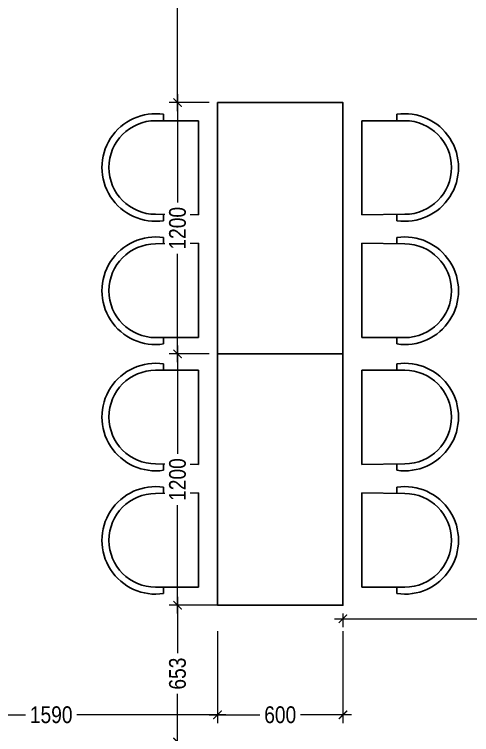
# Model space of a CAD drawing. Header units: millimetres. Extents: x 5444 to 22814, y -867569 to -857363.
# Drawn here: x 15276 to 17462, y -863461 to -860022 of the extents above; entities that cross this region are included whole.
import ezdxf
from ezdxf.lldxf.tags import DXFTag

# ---------------------------------------------------------------- set-up
doc = ezdxf.new("R2010")
doc.units = ezdxf.units.MM
doc.header["$LTSCALE"] = 40
doc.header["$PDMODE"] = 3
doc.layers.add('dimensions', color=149, linetype='Continuous', lineweight=5)
doc.layers.add('LENS_PARTITION', color=21, linetype='Continuous', lineweight=25)
doc.styles.get("Standard").update_dxf_attribs({"font": 'ARIALN.TTF'})
tags = doc.linetypes.add('DASHED2', pattern=[0.375, 0.25, -0.125]).pattern_tags.tags
tags[6:7] = [DXFTag(74, 4), DXFTag(75, 0), DXFTag(340, '0'), DXFTag(46, 1.0), DXFTag(50, 0.0), DXFTag(44, 0.0), DXFTag(45, 0.0)]
tags[4:5] = [DXFTag(74, 4), DXFTag(75, 0), DXFTag(340, '0'), DXFTag(46, 1.0), DXFTag(50, 0.0), DXFTag(44, 0.0), DXFTag(45, 0.0)]
doc.dimstyles.new('Working', dxfattribs={"dimscale": 0.8, "dimtxt": 100, "dimasz": 50, "dimexe": 50, "dimexo": 50, "dimgap": 25, "dimtad": 1, "dimdec": 0, "dimtxsty": 'Standard', "dimblk": 'ARCHTICK', "dimcen": 0, "dimdle": 50, "dimclrd": 250, "dimclre": 8, "dimclrt": 7, "dimazin": 3, "dimtfac": 1, "dimtdec": 0, "dimtmove": 1, "dimatfit": 3, "dimfxl": 3, "dimlwd": 5, "dimlwe": 0})

# ---------------------------------------------------------------- blocks, each defined once
blk = doc.blocks.new('GHMHHGD')
at = {"layer": 'LENS_PARTITION'}
for p, q in [((166.7, 201.3), (166.7, 231.6)), ((204.8, 201), (0, 204.1)), ((0, -204.1), (0, 204.1)), ((0, -245.9), (0, -147.2)), ((204.8, -245.9), (0, -245.9)), ((166.7, -245.9), (166.7, -276.5))]:
    blk.add_line(p, q, dxfattribs=at)
for radius, start, end in [(256.9, 261.4591, 98.5409), (223.5, 270, 90)]:
    blk.add_arc((204.8, -22.5), radius, start, end, dxfattribs=at)
blk = doc.blocks.new('_ArchTick')
at = {"const_width": 0.15}
blk.add_lwpolyline([(-0.5, -0.5), (0.5, 0.5)], dxfattribs=at)
blk = doc.blocks.new('*D62')
at = {"layer": 'Defpoints', "color": 0, "ltscale": 50, "transparency": 16777216}
for p in [(16246.9, -862843.1), (14657.1, -863133.1), (16246.9, -863366.5)]:
    blk.add_point(p, dxfattribs=at)
at = {"layer": 'dimensions', "color": 8, "linetype": 'DASHED2', "lineweight": 0, "ltscale": 50, "transparency": 16777216}
for p, q in [((16246.9, -862966.5), (16246.9, -863406.5)), ((14657.1, -863173.1), (14657.1, -863406.5))]:
    blk.add_line(p, q, dxfattribs=at)
at = {"layer": 'dimensions', "color": 250, "linetype": 'DASHED2', "lineweight": 5, "ltscale": 50, "transparency": 16777216}
for p, q in [((14617.1, -863366.5), (15337.2, -863366.5)), ((16286.9, -863366.5), (15566.8, -863366.5))]:
    blk.add_line(p, q, dxfattribs=at)
at = {"layer": 'dimensions', "color": 250, "lineweight": 5, "ltscale": 50, "transparency": 16777216, "xscale": 40, "yscale": 40, "zscale": 40, "rotation": 180}
blk.add_blockref('_ArchTick', (14657.1, -863366.5), dxfattribs=at)
at = {"layer": 'dimensions', "color": 250, "lineweight": 5, "ltscale": 50, "transparency": 16777216, "xscale": 40, "yscale": 40, "zscale": 40}
blk.add_blockref('_ArchTick', (16246.9, -863366.5), dxfattribs=at)
at = {"layer": 'dimensions', "color": 7, "ltscale": 50, "transparency": 16777216, "insert": (15452, -863366.5), "char_height": 80, "attachment_point": 5, "bg_fill": 3, "box_fill_scale": 1.25, "bg_fill_color": 9, "bg_fill_true_color": 13158600, "bg_fill_transparency": 0}
blk.add_mtext('\\A1;1590', dxfattribs=at)
blk = doc.blocks.new('*D63')
at = {"layer": 'Defpoints', "color": 0, "ltscale": 50, "transparency": 16777216}
for p in [(16246.9, -862843.1), (16846.9, -862843.1), (16846.9, -863366.5)]:
    blk.add_point(p, dxfattribs=at)
at = {"layer": 'dimensions', "color": 8, "linetype": 'DASHED2', "lineweight": 0, "ltscale": 50, "transparency": 16777216}
for p, q in [((16246.9, -862966.5), (16246.9, -863406.5)), ((16846.9, -862966.5), (16846.9, -863406.5))]:
    blk.add_line(p, q, dxfattribs=at)
at = {"layer": 'dimensions', "color": 250, "linetype": 'DASHED2', "lineweight": 5, "ltscale": 50, "transparency": 16777216}
for p, q in [((16206.9, -863366.5), (16454.3, -863366.5)), ((16886.9, -863366.5), (16639.4, -863366.5))]:
    blk.add_line(p, q, dxfattribs=at)
at = {"layer": 'dimensions', "color": 250, "lineweight": 5, "ltscale": 50, "transparency": 16777216, "xscale": 40, "yscale": 40, "zscale": 40, "rotation": 180}
blk.add_blockref('_ArchTick', (16246.9, -863366.5), dxfattribs=at)
at = {"layer": 'dimensions', "color": 250, "lineweight": 5, "ltscale": 50, "transparency": 16777216, "xscale": 40, "yscale": 40, "zscale": 40}
blk.add_blockref('_ArchTick', (16846.9, -863366.5), dxfattribs=at)
at = {"layer": 'dimensions', "color": 7, "ltscale": 50, "transparency": 16777216, "insert": (16546.9, -863366.5), "char_height": 80, "attachment_point": 5, "bg_fill": 3, "box_fill_scale": 1.25, "bg_fill_color": 9, "bg_fill_true_color": 13158600, "bg_fill_transparency": 0}
blk.add_mtext('\\A1;600', dxfattribs=at)
blk = doc.blocks.new('*D64')
at = {"layer": 'Defpoints', "color": 0, "ltscale": 50, "transparency": 16777216}
for p in [(18371.9, -862276.6), (16846.9, -862843.1), (18371.9, -862907.4)]:
    blk.add_point(p, dxfattribs=at)
at = {"layer": 'dimensions', "color": 8, "linetype": 'DASHED2', "lineweight": 0, "ltscale": 50, "transparency": 16777216}
for p, q in [((18371.9, -862507.4), (18371.9, -862947.4)), ((16846.9, -862883.1), (16846.9, -862947.4))]:
    blk.add_line(p, q, dxfattribs=at)
at = {"layer": 'dimensions', "color": 250, "linetype": 'DASHED2', "lineweight": 5, "ltscale": 50, "transparency": 16777216}
for p, q in [((16806.9, -862907.4), (17494.3, -862907.4)), ((18411.9, -862907.4), (17724.5, -862907.4))]:
    blk.add_line(p, q, dxfattribs=at)
at = {"layer": 'dimensions', "color": 250, "lineweight": 5, "ltscale": 50, "transparency": 16777216, "xscale": 40, "yscale": 40, "zscale": 40, "rotation": 180}
blk.add_blockref('_ArchTick', (16846.9, -862907.4), dxfattribs=at)
at = {"layer": 'dimensions', "color": 250, "lineweight": 5, "ltscale": 50, "transparency": 16777216, "xscale": 40, "yscale": 40, "zscale": 40}
blk.add_blockref('_ArchTick', (18371.9, -862907.4), dxfattribs=at)
at = {"layer": 'dimensions', "color": 7, "ltscale": 50, "transparency": 16777216, "insert": (17609.4, -862907.4), "char_height": 80, "attachment_point": 5, "bg_fill": 3, "box_fill_scale": 1.25, "bg_fill_color": 9, "bg_fill_true_color": 13158600, "bg_fill_transparency": 0}
blk.add_mtext('\\A1;1525', dxfattribs=at)
blk = doc.blocks.new('*D81')
at = {"layer": 'Defpoints', "color": 0, "ltscale": 50, "transparency": 16777216}
for p in [(16056, -862843.1), (16584.2, -862843.1), (16584.2, -863496.4, 0)]:
    blk.add_point(p, dxfattribs=at)
at = {"layer": 'dimensions', "color": 250, "linetype": 'DASHED2', "lineweight": 5, "ltscale": 50, "transparency": 16777216}
for p, q in [((16056, -862803.1), (16056, -863077.1)), ((16056, -863536.4), (16056, -863262.3))]:
    blk.add_line(p, q, dxfattribs=at)
at = {"layer": 'dimensions', "color": 8, "linetype": 'DASHED2', "lineweight": 0, "ltscale": 50, "transparency": 16777216}
for p, q in [((16456, -862843.1), (16016, -862843.1)), ((16456, -863496.4), (16016, -863496.4))]:
    blk.add_line(p, q, dxfattribs=at)
at = {"layer": 'dimensions', "color": 250, "lineweight": 5, "ltscale": 50, "transparency": 16777216, "xscale": 40, "yscale": 40, "zscale": 40}
for p, rotation in [((16056, -862843.1), 90), ((16056, -863496.4), 270)]:
    blk.add_blockref('_ArchTick', p, dxfattribs=dict(at, rotation=rotation))
at = {"layer": 'dimensions', "color": 7, "ltscale": 50, "transparency": 16777216, "insert": (16056, -863169.7), "char_height": 80, "attachment_point": 5, "rotation": 90, "bg_fill": 3, "box_fill_scale": 1.25, "bg_fill_color": 9, "bg_fill_true_color": 13158600, "bg_fill_transparency": 0}
blk.add_mtext('\\A1;653', dxfattribs=at)
blk = doc.blocks.new('*D82')
at = {"layer": 'Defpoints', "color": 0, "ltscale": 50, "transparency": 16777216}
for p in [(16056, -861643.1), (16246.9, -861643.1), (16584.2, -862843.1)]:
    blk.add_point(p, dxfattribs=at)
at = {"layer": 'dimensions', "color": 250, "linetype": 'DASHED2', "lineweight": 5, "ltscale": 50, "transparency": 16777216}
for p, q in [((16056, -861603.1), (16056, -862128.3)), ((16056, -862883.1), (16056, -862357.8))]:
    blk.add_line(p, q, dxfattribs=at)
at = {"layer": 'dimensions', "color": 8, "linetype": 'DASHED2', "lineweight": 0, "ltscale": 50, "transparency": 16777216}
for p, q in [((16206.9, -861643.1), (16016, -861643.1)), ((16456, -862843.1), (16016, -862843.1))]:
    blk.add_line(p, q, dxfattribs=at)
at = {"layer": 'dimensions', "color": 250, "lineweight": 5, "ltscale": 50, "transparency": 16777216, "xscale": 40, "yscale": 40, "zscale": 40}
for p, rotation in [((16056, -861643.1), 90), ((16056, -862843.1), 270)]:
    blk.add_blockref('_ArchTick', p, dxfattribs=dict(at, rotation=rotation))
at = {"layer": 'dimensions', "color": 7, "ltscale": 50, "transparency": 16777216, "insert": (16056, -862243.1), "char_height": 80, "attachment_point": 5, "rotation": 90, "bg_fill": 3, "box_fill_scale": 1.25, "bg_fill_color": 9, "bg_fill_true_color": 13158600, "bg_fill_transparency": 0}
blk.add_mtext('\\A1;1200', dxfattribs=at)
blk = doc.blocks.new('*D83')
at = {"layer": 'Defpoints', "color": 0, "ltscale": 50, "transparency": 16777216}
for p in [(16056, -860443.1), (16246.9, -860443.1), (16246.9, -861643.1)]:
    blk.add_point(p, dxfattribs=at)
at = {"layer": 'dimensions', "color": 250, "linetype": 'DASHED2', "lineweight": 5, "ltscale": 50, "transparency": 16777216}
for p, q in [((16056, -860403.1), (16056, -860928.3)), ((16056, -861683.1), (16056, -861157.8))]:
    blk.add_line(p, q, dxfattribs=at)
at = {"layer": 'dimensions', "color": 8, "linetype": 'DASHED2', "lineweight": 0, "ltscale": 50, "transparency": 16777216}
for p, q in [((16206.9, -860443.1), (16016, -860443.1)), ((16206.9, -861643.1), (16016, -861643.1))]:
    blk.add_line(p, q, dxfattribs=at)
at = {"layer": 'dimensions', "color": 250, "lineweight": 5, "ltscale": 50, "transparency": 16777216, "xscale": 40, "yscale": 40, "zscale": 40}
for p, rotation in [((16056, -860443.1), 90), ((16056, -861643.1), 270)]:
    blk.add_blockref('_ArchTick', p, dxfattribs=dict(at, rotation=rotation))
at = {"layer": 'dimensions', "color": 7, "ltscale": 50, "transparency": 16777216, "insert": (16056, -861043.1), "char_height": 80, "attachment_point": 5, "rotation": 90, "bg_fill": 3, "box_fill_scale": 1.25, "bg_fill_color": 9, "bg_fill_true_color": 13158600, "bg_fill_transparency": 0}
blk.add_mtext('\\A1;1200', dxfattribs=at)
blk = doc.blocks.new('*D84')
at = {"layer": 'Defpoints', "color": 0, "ltscale": 50, "transparency": 16777216}
for p in [(16056, -858905.1), (16359.9, -858905.1), (16246.9, -860443.1)]:
    blk.add_point(p, dxfattribs=at)
at = {"layer": 'dimensions', "color": 250, "linetype": 'DASHED2', "lineweight": 5, "ltscale": 50, "transparency": 16777216}
for p, q in [((16056, -858865.1), (16056, -859559.1)), ((16056, -860483.1), (16056, -859789))]:
    blk.add_line(p, q, dxfattribs=at)
at = {"layer": 'dimensions', "color": 8, "linetype": 'DASHED2', "lineweight": 0, "ltscale": 50, "transparency": 16777216}
for p, q in [((16319.9, -858905.1), (16016, -858905.1)), ((16206.9, -860443.1), (16016, -860443.1))]:
    blk.add_line(p, q, dxfattribs=at)
at = {"layer": 'dimensions', "color": 250, "lineweight": 5, "ltscale": 50, "transparency": 16777216, "xscale": 40, "yscale": 40, "zscale": 40}
for p, rotation in [((16056, -858905.1), 90), ((16056, -860443.1), 270)]:
    blk.add_blockref('_ArchTick', p, dxfattribs=dict(at, rotation=rotation))
at = {"layer": 'dimensions', "color": 7, "ltscale": 50, "transparency": 16777216, "insert": (16056, -859674.1), "char_height": 80, "attachment_point": 5, "rotation": 90, "bg_fill": 3, "box_fill_scale": 1.25, "bg_fill_color": 9, "bg_fill_true_color": 13158600, "bg_fill_transparency": 0}
blk.add_mtext('\\A1;1538', dxfattribs=at)

msp = doc.modelspace()

# ---------------------------------------------------------------- linework, layer by layer
at = {"layer": 'LENS_PARTITION'}
for points in [[(16246.9, -860443.1), (16246.9, -861643.1), (16846.9, -861643.1), (16846.9, -860443.1)], [(16246.9, -862843.1), (16246.9, -861643.1), (16846.9, -861643.1), (16846.9, -862843.1)]]:
    msp.add_lwpolyline(points, close=True, dxfattribs=at)

# ---------------------------------------------------------------- block references
for p, rotation in [((16156.2, -860775.4), 179.9999999999999), ((16156.2, -861967), 180)]:
    msp.add_blockref('GHMHHGD', p, dxfattribs=dict(rotation=rotation))
at = {"xscale": -1, "rotation": 180}
for p in [(16937.6, -860775.4), (16937.6, -861967)]:
    msp.add_blockref('GHMHHGD', p, dxfattribs=at)
at = {"xscale": -1}
for p in [(16156.2, -861319.1), (16156.2, -862510.8)]:
    msp.add_blockref('GHMHHGD', p, dxfattribs=at)
for p in [(16937.6, -861319.1), (16937.6, -862510.8)]:
    msp.add_blockref('GHMHHGD', p)

# ---------------------------------------------------------------- next in the draw order: dimensions: what is measured, and where the dimension line sits
at = {"layer": 'dimensions', "color": 3, "ltscale": 50, "true_color": 0x15f609}
dim = msp.add_linear_dim(base=(16246.9, -863366.5), p1=(14657.1, -863133.1), p2=(16246.9, -862843.1), dimstyle='Working', override={"dimfxl": 500, "dimfxlon": 1, "dimtfill": 1, "dimarcsym": 1}, dxfattribs=at)
dim.commit()
dim.dimension.update_dxf_attribs({"geometry": '*D62', "text_midpoint": (15452, -863366.5)})

# ---------------------------------------------------------------- next in the draw order: dimensions: what is measured, and where the dimension line sits
dim = msp.add_linear_dim(base=(16846.9, -863366.5), p1=(16246.9, -862843.1), p2=(16846.9, -862843.1), dimstyle='Working', override={"dimfxl": 500, "dimfxlon": 1, "dimtfill": 1, "dimarcsym": 1}, dxfattribs=at)
dim.commit()
dim.dimension.update_dxf_attribs({"geometry": '*D63', "text_midpoint": (16546.9, -863366.5)})

# ---------------------------------------------------------------- next in the draw order: dimensions: what is measured, and where the dimension line sits
dim = msp.add_linear_dim(base=(18371.9, -862907.4), p1=(16846.9, -862843.1), p2=(18371.9, -862276.6), dimstyle='Working', override={"dimfxl": 500, "dimfxlon": 1, "dimtfill": 1, "dimarcsym": 1}, dxfattribs=at)
dim.commit()
dim.dimension.update_dxf_attribs({"geometry": '*D64', "text_midpoint": (17609.4, -862907.4)})
dim = msp.add_linear_dim(base=(16056, -862843.1), p1=(16584.2, -863496.4, 0), p2=(16584.2, -862843.1), angle=90, dimstyle='Working', override={"dimfxl": 500, "dimfxlon": 1, "dimtfill": 1, "dimarcsym": 1}, dxfattribs=at)
dim.commit()
dim.dimension.update_dxf_attribs({"geometry": '*D81', "text_midpoint": (16056, -863169.7)})

# ---------------------------------------------------------------- next in the draw order: dimensions: what is measured, and where the dimension line sits
dim = msp.add_linear_dim(base=(16056, -861643.1), p1=(16584.2, -862843.1), p2=(16246.9, -861643.1), angle=90, dimstyle='Working', override={"dimfxl": 500, "dimfxlon": 1, "dimtfill": 1, "dimarcsym": 1}, dxfattribs=at)
dim.commit()
dim.dimension.update_dxf_attribs({"geometry": '*D82', "text_midpoint": (16056, -862243.1)})

# ---------------------------------------------------------------- next in the draw order: dimensions: what is measured, and where the dimension line sits
dim = msp.add_linear_dim(base=(16056, -860443.1), p1=(16246.9, -861643.1), p2=(16246.9, -860443.1), angle=90, dimstyle='Working', override={"dimfxl": 500, "dimfxlon": 1, "dimtfill": 1, "dimarcsym": 1}, dxfattribs=at)
dim.commit()
dim.dimension.update_dxf_attribs({"geometry": '*D83', "text_midpoint": (16056, -861043.1)})

# ---------------------------------------------------------------- next in the draw order: dimensions: what is measured, and where the dimension line sits
dim = msp.add_linear_dim(base=(16056, -858905.1), p1=(16246.9, -860443.1), p2=(16359.9, -858905.1), angle=90, dimstyle='Working', override={"dimfxl": 500, "dimfxlon": 1, "dimtfill": 1, "dimarcsym": 1}, dxfattribs=at)
dim.commit()
dim.dimension.update_dxf_attribs({"geometry": '*D84', "text_midpoint": (16056, -859674.1)})

doc.saveas('drawing.dxf')
